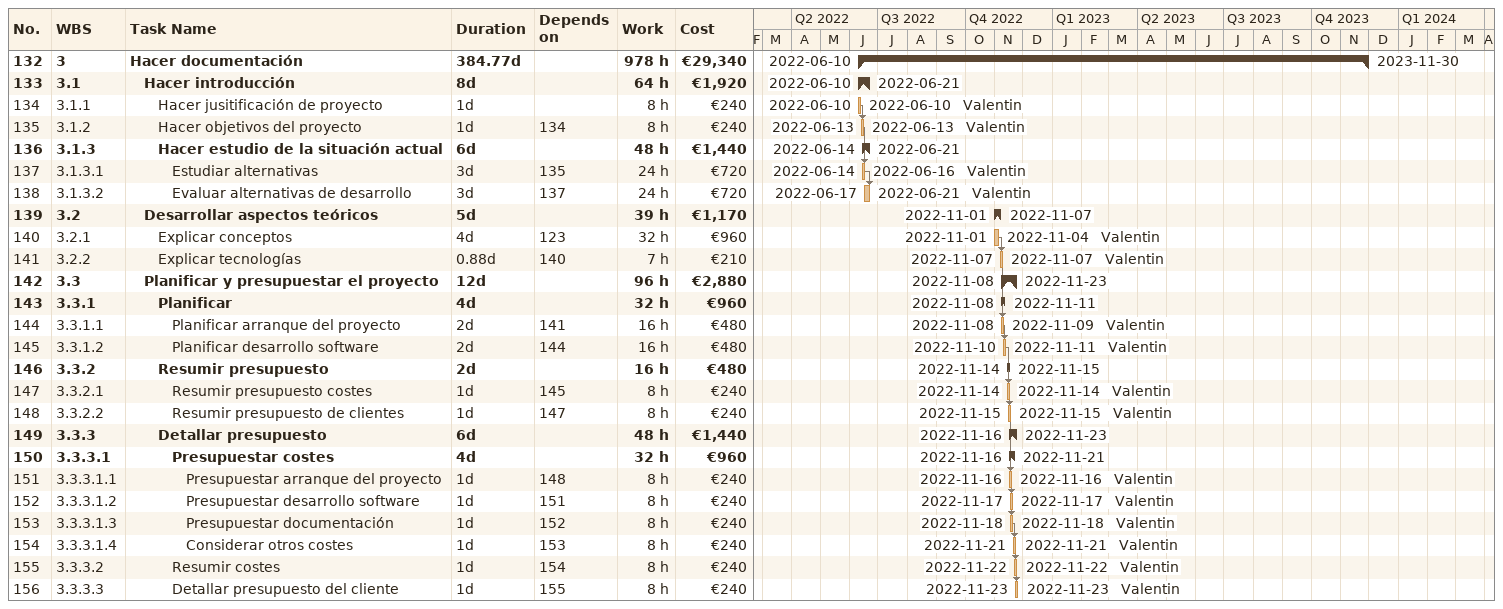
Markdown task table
| ID | WBS | Task | Duration | Start | Finish | Predecessors | Resources | Work (h) | Cost (€) |
|---|---|---|---|---|---|---|---|---|---|
| 132 | 3 | **Hacer documentación** | 384.77d | 2022-06-10 | 2023-11-30 |  |  | 978 | 29340 |
| 133 | 3.1 | **Hacer introducción** | 8d | 2022-06-10 | 2022-06-21 |  |  | 64 | 1920 |
| 134 | 3.1.1 | Hacer jusitificación de proyecto | 1d | 2022-06-10 | 2022-06-10 |  | Valentin | 8 | 240 |
| 135 | 3.1.2 | Hacer objetivos del proyecto | 1d | 2022-06-13 | 2022-06-13 | 134 | Valentin | 8 | 240 |
| 136 | 3.1.3 | **Hacer estudio de la situación actual** | 6d | 2022-06-14 | 2022-06-21 |  |  | 48 | 1440 |
| 137 | 3.1.3.1 | Estudiar alternativas | 3d | 2022-06-14 | 2022-06-16 | 135 | Valentin | 24 | 720 |
| 138 | 3.1.3.2 | Evaluar alternativas de desarrollo | 3d | 2022-06-17 | 2022-06-21 | 137 | Valentin | 24 | 720 |
| 139 | 3.2 | **Desarrollar aspectos teóricos** | 5d | 2022-11-01 | 2022-11-07 |  |  | 39 | 1170 |
| 140 | 3.2.1 | Explicar conceptos | 4d | 2022-11-01 | 2022-11-04 | 123 | Valentin | 32 | 960 |
| 141 | 3.2.2 | Explicar tecnologías | 0.88d | 2022-11-07 | 2022-11-07 | 140 | Valentin | 7 | 210 |
| 142 | 3.3 | **Planificar y presupuestar el proyecto** | 12d | 2022-11-08 | 2022-11-23 |  |  | 96 | 2880 |
| 143 | 3.3.1 | **Planificar** | 4d | 2022-11-08 | 2022-11-11 |  |  | 32 | 960 |
| 144 | 3.3.1.1 | Planificar arranque del proyecto | 2d | 2022-11-08 | 2022-11-09 | 141 | Valentin | 16 | 480 |
| 145 | 3.3.1.2 | Planificar desarrollo software | 2d | 2022-11-10 | 2022-11-11 | 144 | Valentin | 16 | 480 |
| 146 | 3.3.2 | **Resumir presupuesto** | 2d | 2022-11-14 | 2022-11-15 |  |  | 16 | 480 |
| 147 | 3.3.2.1 | Resumir presupuesto costes | 1d | 2022-11-14 | 2022-11-14 | 145 | Valentin | 8 | 240 |
| 148 | 3.3.2.2 | Resumir presupuesto de clientes | 1d | 2022-11-15 | 2022-11-15 | 147 | Valentin | 8 | 240 |
| 149 | 3.3.3 | **Detallar presupuesto** | 6d | 2022-11-16 | 2022-11-23 |  |  | 48 | 1440 |
| 150 | 3.3.3.1 | **Presupuestar costes** | 4d | 2022-11-16 | 2022-11-21 |  |  | 32 | 960 |
| 151 | 3.3.3.1.1 | Presupuestar arranque del proyecto | 1d | 2022-11-16 | 2022-11-16 | 148 | Valentin | 8 | 240 |
| 152 | 3.3.3.1.2 | Presupuestar desarrollo software | 1d | 2022-11-17 | 2022-11-17 | 151 | Valentin | 8 | 240 |
| 153 | 3.3.3.1.3 | Presupuestar documentación | 1d | 2022-11-18 | 2022-11-18 | 152 | Valentin | 8 | 240 |
| 154 | 3.3.3.1.4 | Considerar otros costes | 1d | 2022-11-21 | 2022-11-21 | 153 | Valentin | 8 | 240 |
| 155 | 3.3.3.2 | Resumir costes | 1d | 2022-11-22 | 2022-11-22 | 154 | Valentin | 8 | 240 |
| 156 | 3.3.3.3 | Detallar presupuesto del cliente | 1d | 2022-11-23 | 2022-11-23 | 155 | Valentin | 8 | 240 |
